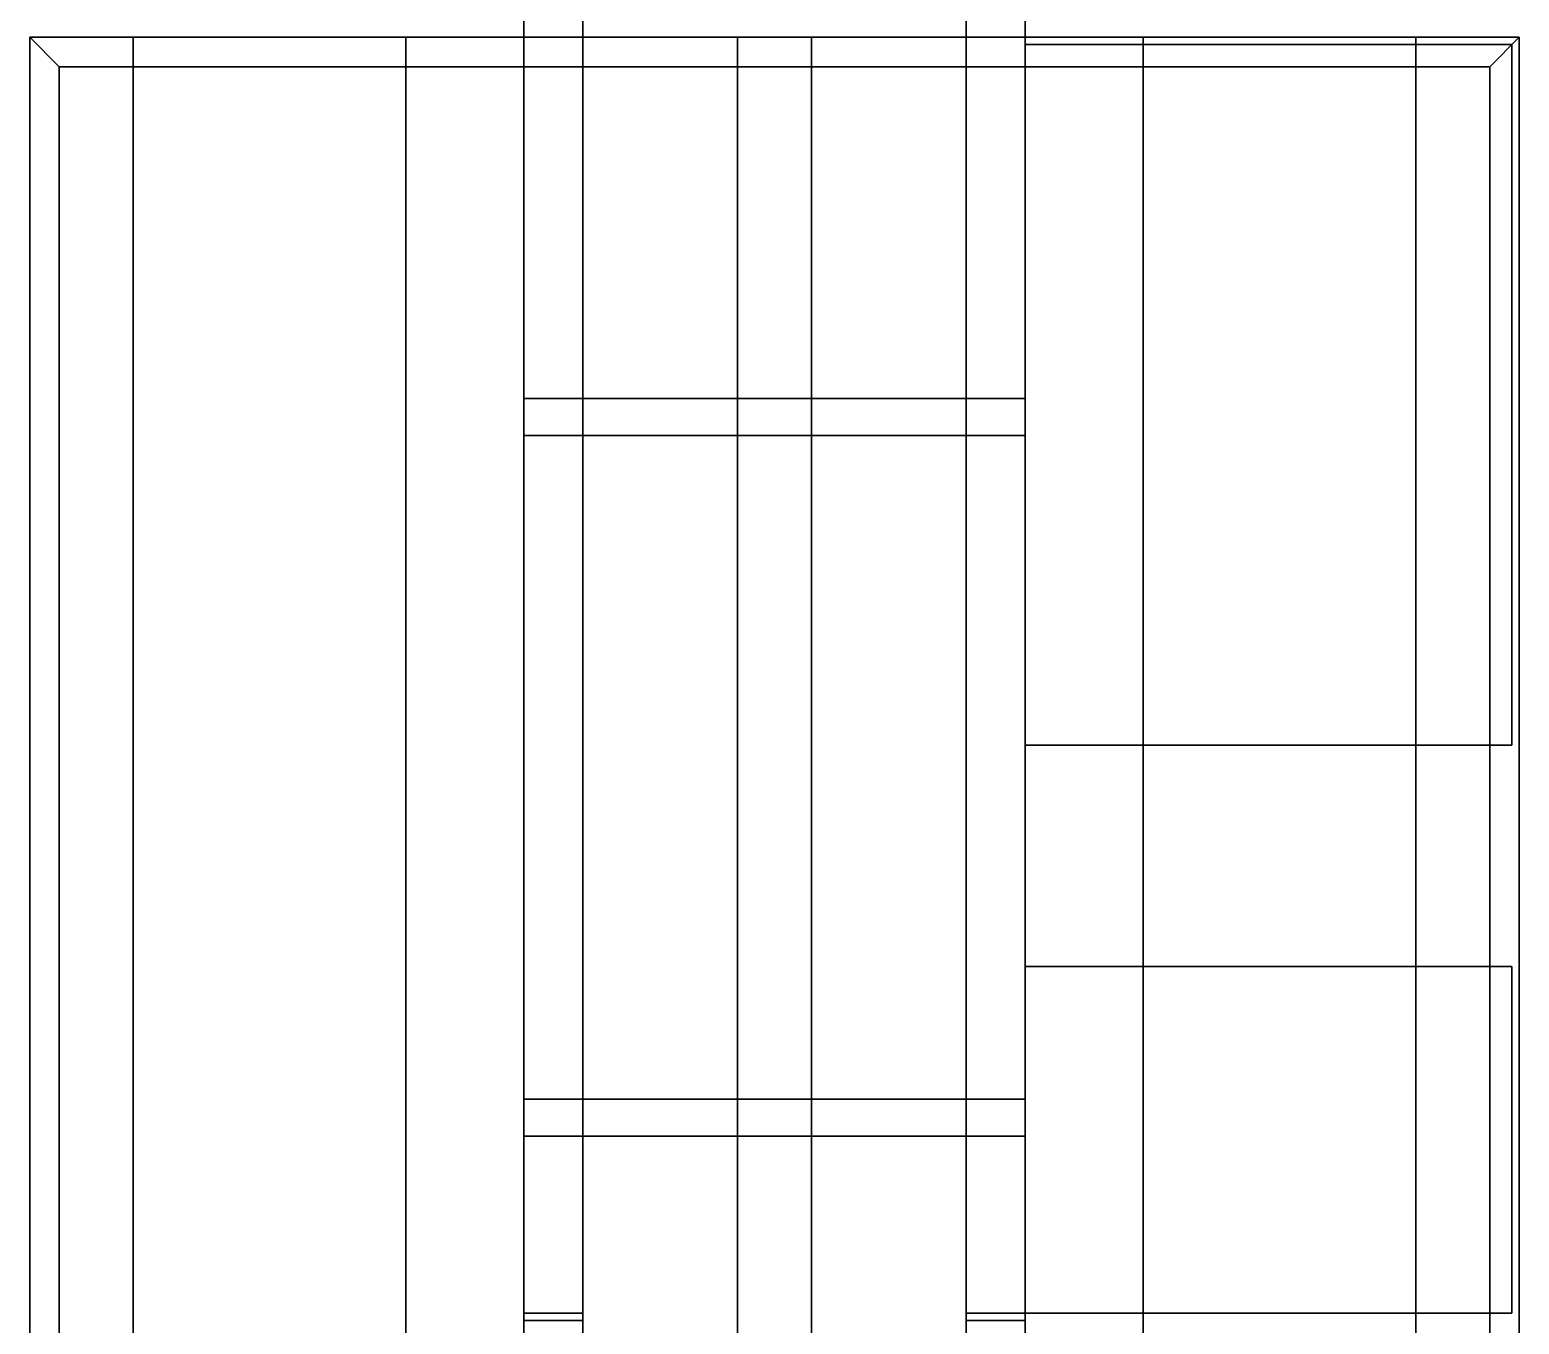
# Model space of a CAD drawing. Header units: millimetres. Extents: x -1.04 to 3, y -3.69 to 5.
# Drawn here: x -1.01 to 1.01, y -1.485 to 0.27 of the extents above; entities that cross this region are included whole.
import ezdxf

# ---------------------------------------------------------------- set-up
doc = ezdxf.new("R2010")
doc.units = ezdxf.units.MM
doc.layers.add('tent', color=3, linetype='Continuous')

msp = doc.modelspace()

# ---------------------------------------------------------------- linework, layer by layer
for points in [[(-0.34, 1.46, 0.47), (-0.34, -1.48, 0.47), (-0.34, -1.47, 0.67), (-0.34, 1.46, 0.67)], [(-0.26, 1.46, 0.47), (-0.26, -1.48, 0.47), (-0.34, -1.48, 0.47), (-0.34, 1.46, 0.47)], [(-0.34, 1.46, 0.67), (-0.34, -1.47, 0.67), (-0.26, -1.47, 0.67), (-0.26, 0.28, 0.67)], [(-0.26, -1.47, 0.67), (-0.26, -1.48, 0.47), (-0.26, 1.46, 0.47), (-0.26, 1.46, 0.67)], [(0.34, 1.46, 0.47), (0.34, -1.48, 0.47), (0.26, -1.48, 0.47), (0.26, 1.46, 0.47)], [(0.26, 1.46, 0.47), (0.26, -1.48, 0.47), (0.26, -1.47, 0.67), (0.26, 1.46, 0.67)], [(0.26, 0.28, 0.67), (0.26, -1.47, 0.67), (0.34, -1.47, 0.67), (0.34, 1.46, 0.67)], [(0.34, -1.47, 0.67), (0.34, -1.48, 0.47), (0.34, 1.46, 0.47), (0.34, 1.46, 0.67)], [(-1.01, 0.26, 1.09), (-1.01, -3.69, 1.09), (-1.01, -3.69, 1.72), (-1.01, 0.26, 1.72)], [(1.01, 0.26, 1.09), (1.01, -3.69, 1.09), (-1.01, -3.69, 1.09), (-1.01, 0.26, 1.09)], [(-0.97, 0.22, 1.72), (-1.01, 0.26, 1.72), (-1.01, -3.69, 1.72), (-0.97, -3.65, 1.72)], [(0.97, 0.22, 1.72), (1.01, 0.26, 1.72), (-1.01, 0.26, 1.72), (-0.97, 0.22, 1.72)], [(-1.01, 0.26, 1.09), (-1.01, 0.26, 1.72), (1.01, 0.26, 1.72), (1.01, 0.26, 1.09)], [(0.34, 0.25, 0.49), (0.34, -0.7, 0.49), (0.34, -0.7, 0.88), (0.34, 0.25, 0.88)], [(0.34, 0.25, 0.88), (0.34, -0.7, 0.88), (1, -0.7, 0.88), (1, 0.25, 0.88)], [(1, 0.25, 0.88), (1, 0.25, 0.49), (0.34, 0.25, 0.49), (0.34, 0.25, 0.88)], [(1, 0.25, 0.49), (1, -0.7, 0.49), (0.34, -0.7, 0.49), (0.34, 0.25, 0.49)], [(0.97, -3.65, 1.72), (1.01, -3.69, 1.72), (1.01, 0.26, 1.72), (0.97, 0.22, 1.72)], [(1, -0.7, 0.88), (1, -0.7, 0.49), (1, 0.25, 0.49), (1, 0.25, 0.88)], [(1.01, 0.26, 1.09), (1.01, 0.26, 1.72), (1.01, -3.69, 1.72), (1.01, -3.69, 1.09)], [(-0.97, 0.22, 1.16), (-0.97, -3.65, 1.16), (0.97, -3.65, 1.16), (0.97, 0.22, 1.16)], [(-0.97, 0.22, 1.16), (-0.97, 0.22, 1.72), (-0.97, -3.65, 1.72), (-0.97, -3.65, 1.16)], [(0.97, 0.22, 1.16), (0.97, 0.22, 1.72), (-0.97, 0.22, 1.72), (-0.97, 0.22, 1.16)], [(0.97, -3.65, 1.16), (0.97, -3.65, 1.72), (0.97, 0.22, 1.72), (0.97, 0.22, 1.16)], [(0.34, -0.7, 0.88), (0.34, -0.7, 0.49), (1, -0.7, 0.49), (1, -0.7, 0.88)], [(0.34, -1, 0.49), (0.34, -1.47, 0.49), (0.34, -1.47, 0.88), (0.34, -1, 0.88)], [(0.34, -1, 0.88), (0.34, -1.47, 0.88), (1, -1.47, 0.88), (1, -1, 0.88)], [(1, -1, 0.88), (1, -1, 0.49), (0.34, -1, 0.49), (0.34, -1, 0.88)], [(1, -1, 0.49), (1, -1.47, 0.49), (0.34, -1.47, 0.49), (0.34, -1, 0.49)], [(1, -1.47, 0.88), (1, -1.47, 0.49), (1, -1, 0.49), (1, -1, 0.88)], [(-0.34, -1.48, 0.47), (-0.34, -1.66, 0.51), (-0.34, -1.63, 0.71), (-0.34, -1.47, 0.67)], [(-0.34, -1.47, 0.67), (-0.34, -1.63, 0.71), (-0.26, -1.63, 0.71), (-0.26, -1.47, 0.67)], [(-0.26, -1.63, 0.71), (-0.26, -1.66, 0.51), (-0.26, -1.48, 0.47), (-0.26, -1.47, 0.67)], [(0.26, -1.48, 0.47), (0.26, -1.66, 0.51), (0.26, -1.63, 0.71), (0.26, -1.47, 0.67)], [(0.26, -1.47, 0.67), (0.26, -1.63, 0.71), (0.34, -1.63, 0.71), (0.34, -1.47, 0.67)], [(0.34, -1.63, 0.71), (0.34, -1.66, 0.51), (0.34, -1.48, 0.47), (0.34, -1.47, 0.67)], [(0.34, -1.47, 0.88), (0.34, -1.47, 0.49), (1, -1.47, 0.49), (1, -1.47, 0.88)], [(-0.26, -1.48, 0.47), (-0.26, -1.66, 0.51), (-0.34, -1.66, 0.51), (-0.34, -1.48, 0.47)], [(0.34, -1.48, 0.47), (0.34, -1.66, 0.51), (0.26, -1.66, 0.51), (0.26, -1.48, 0.47)]]:
    msp.add_3dface(points)
at = {"color": 1}
for points in [[(-0.34, -0.23, 0.67), (-0.34, -0.28, 0.67), (-0.34, -0.28, 1.09), (-0.34, -0.23, 1.09)], [(0.34, -0.23, 1.09), (0.34, -0.23, 0.67), (-0.34, -0.23, 0.67), (-0.34, -0.23, 1.09)], [(0.26, -0.23, 0.67), (0.26, -0.28, 0.67), (-0.26, -0.28, 0.67), (-0.26, -0.23, 0.67)], [(0.34, -0.28, 1.09), (0.34, -0.28, 0.67), (0.34, -0.23, 0.67), (0.34, -0.23, 1.09)], [(-0.34, -0.28, 1.09), (-0.34, -0.28, 0.67), (0.34, -0.28, 0.67), (0.34, -0.28, 1.09)], [(0.34, -1.18, 1.09), (0.34, -1.18, 0.67), (-0.34, -1.18, 0.67), (-0.34, -1.18, 1.09)], [(-0.34, -1.18, 0.67), (-0.34, -1.23, 0.67), (-0.34, -1.23, 1.09), (-0.34, -1.18, 1.09)], [(0.26, -1.18, 0.67), (0.26, -1.23, 0.67), (-0.26, -1.23, 0.67), (-0.26, -1.18, 0.67)], [(0.34, -1.23, 1.09), (0.34, -1.23, 0.67), (0.34, -1.18, 0.67), (0.34, -1.18, 1.09)], [(-0.34, -1.23, 1.09), (-0.34, -1.23, 0.67), (0.34, -1.23, 0.67), (0.34, -1.23, 1.09)]]:
    msp.add_3dface(points, dxfattribs=at)
at = {"layer": 'tent'}
for points in [[(-1.01, 0.26, 1.72), (-1.01, -3.69, 1.72), (-1.01, -3.69, 2.25), (-1.01, 0.26, 2.25)], [(-1.01, 0.26, 2.25), (-1.01, -3.69, 2.25), (-0.87, -3.69, 2.47), (-0.87, 0.26, 2.47)], [(1.01, 0.26, 1.72), (-1.01, 0.26, 1.72), (-1.01, 0.26, 2.25), (1.01, 0.26, 2.25)], [(1.01, 0.26, 2.25), (-1.01, 0.26, 2.25), (-0.87, 0.26, 2.47), (0.87, 0.26, 2.47)], [(-0.87, 0.26, 2.47), (-0.87, -3.69, 2.47), (-0.5, -3.69, 2.68), (-0.5, 0.26, 2.68)], [(0.87, 0.26, 2.47), (-0.87, 0.26, 2.47), (-0.5, 0.26, 2.68), (0.5, 0.26, 2.68)], [(-0.5, 0.26, 2.68), (-0.5, -3.69, 2.68), (-0.05, -3.69, 2.81), (-0.05, 0.26, 2.81)], [(0.5, 0.26, 2.68), (-0.5, 0.26, 2.68), (-0.05, 0.26, 2.81), (0.05, 0.26, 2.81)], [(-0.05, 0.26, 2.81), (-0.05, -3.69, 2.81), (0.05, -3.69, 2.81), (0.05, 0.26, 2.81)], [(0.5, -3.69, 2.68), (0.5, 0.26, 2.68), (0.05, 0.26, 2.81), (0.05, -3.69, 2.81)], [(0.87, -3.69, 2.47), (0.87, 0.26, 2.47), (0.5, 0.26, 2.68), (0.5, -3.69, 2.68)], [(1.01, -3.69, 2.25), (1.01, 0.26, 2.25), (0.87, 0.26, 2.47), (0.87, -3.69, 2.47)], [(1.01, -3.69, 1.72), (1.01, 0.26, 1.72), (1.01, 0.26, 2.25), (1.01, -3.69, 2.25)]]:
    msp.add_3dface(points, dxfattribs=at)

doc.saveas('drawing.dxf')
